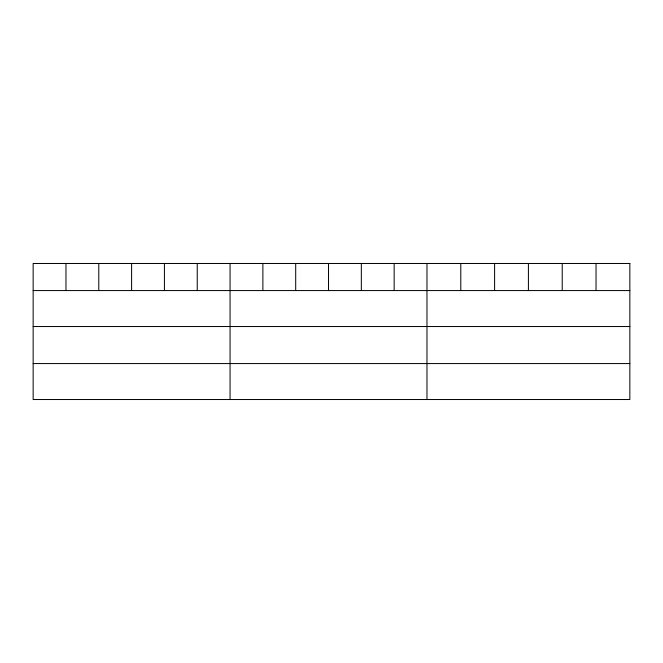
<?xml version="1.0" encoding="UTF-8"?>
<svg xmlns="http://www.w3.org/2000/svg" width="663" height="663" viewBox="0 0 663 663"><rect width="100%" height="100%" fill="white"/><g stroke="black" fill="none" stroke-linecap="round" stroke-linejoin="round"><path stroke-width="0.99" d="M33.15 290.568L629.85 290.568M33.15 326.527L629.85 326.527M33.15 363.564L629.85 363.564M596.037 263.476L596.037 290.568M562.224 263.476L562.224 290.568M528.411 263.476L528.411 290.568M494.598 263.476L494.598 290.568M460.785 263.476L460.785 290.568M426.972 263.476L426.972 399.524M394.154 263.476L394.154 290.568M361.335 263.476L361.335 290.568M328.516 263.476L328.516 290.568M295.698 263.476L295.698 290.568M262.88 263.476L262.88 290.568M230.061 263.476L230.061 399.524M197.243 263.476L197.243 290.568M164.424 263.476L164.424 290.568M131.606 263.476L131.606 290.568M98.787 263.476L98.787 290.568M65.968 263.476L65.968 290.568M629.85 263.476L33.15 263.476L33.15 399.524L629.85 399.524L629.85 263.476"/></g></svg>
